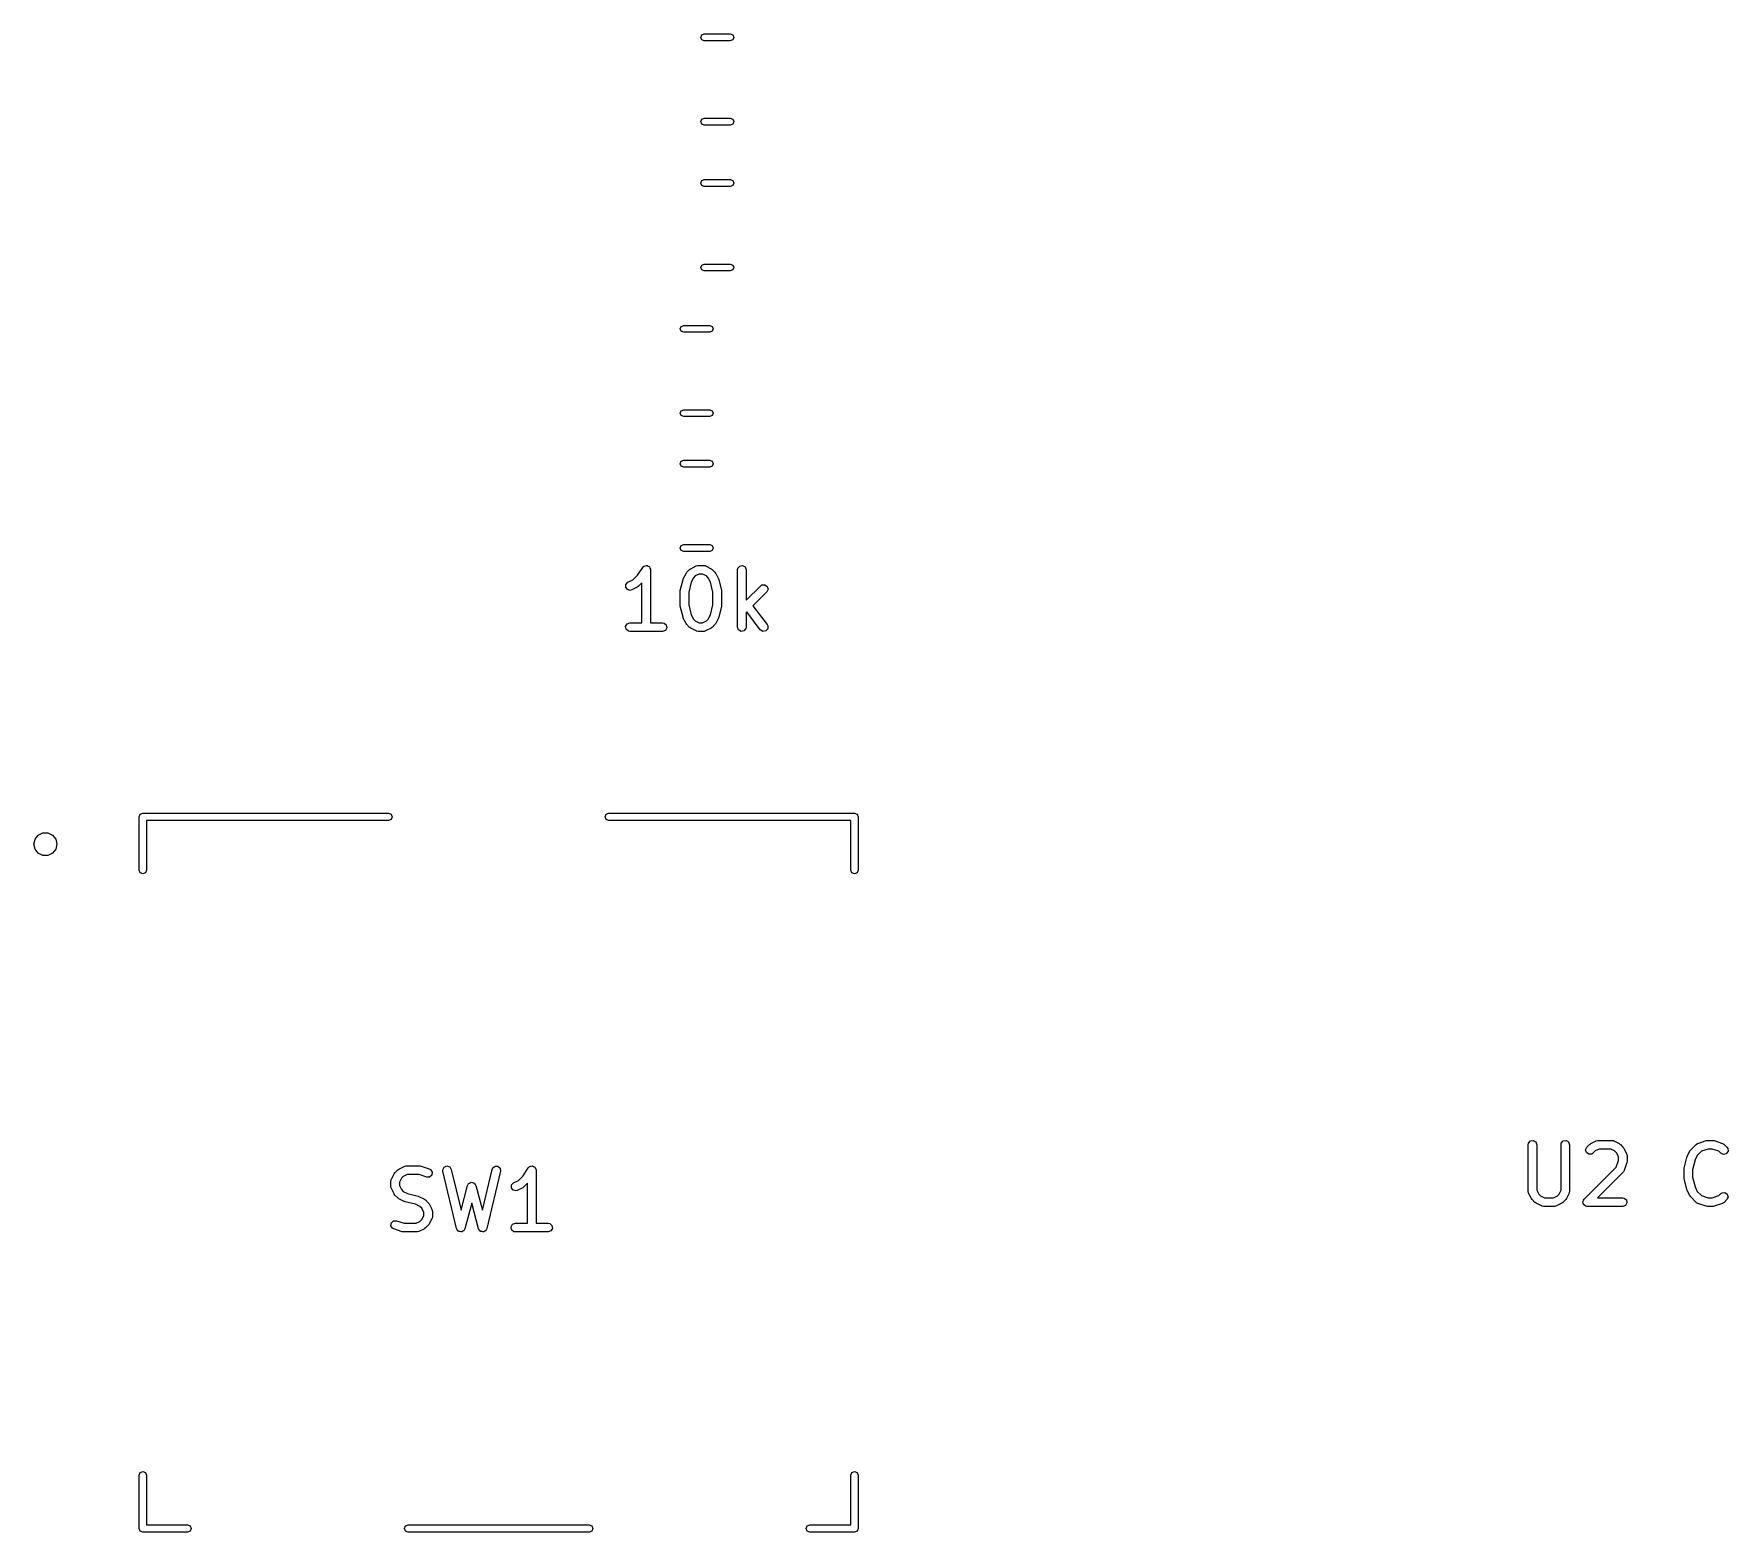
# Model space of a CAD drawing. Extents: x -3.87 to 1.04, y -1.6 to 1.04.
# Drawn here: x -3.869 to -2.706, y -1.597 to -0.569 of the extents above; entities that cross this region are included whole.
import ezdxf

# ---------------------------------------------------------------- set-up
doc = ezdxf.new("R2010")
doc.units = 0
doc.header["$MEASUREMENT"] = 0
doc.layers.add('BLACK', color=7, linetype='CONTINUOUS')

msp = doc.modelspace()

# ---------------------------------------------------------------- linework, layer by layer
at = {"layer": 'BLACK', "linetype": 'CONTINUOUS'}
for p, q in [((-3.4113, -0.5711), (-3.4106, -0.5694)), ((-3.4106, -0.5694), (-3.4089, -0.5687)), ((-3.4089, -0.5687), (-3.3911, -0.5687)), ((-3.3911, -0.5687), (-3.3894, -0.5694)), ((-3.3894, -0.5694), (-3.3887, -0.5711)), ((-3.4106, -0.5727), (-3.4113, -0.5711)), ((-3.4089, -0.5734), (-3.4106, -0.5727)), ((-3.3911, -0.5734), (-3.4089, -0.5734)), ((-3.3894, -0.5727), (-3.3911, -0.5734)), ((-3.3887, -0.5711), (-3.3894, -0.5727)), ((-3.4113, -0.6289), (-3.4106, -0.6273)), ((-3.4106, -0.6273), (-3.4089, -0.6266)), ((-3.4089, -0.6266), (-3.3911, -0.6266)), ((-3.3911, -0.6266), (-3.3894, -0.6273)), ((-3.3894, -0.6273), (-3.3887, -0.6289)), ((-3.4106, -0.6306), (-3.4113, -0.6289)), ((-3.4089, -0.6313), (-3.4106, -0.6306)), ((-3.3911, -0.6313), (-3.4089, -0.6313)), ((-3.3894, -0.6306), (-3.3911, -0.6313)), ((-3.3887, -0.6289), (-3.3894, -0.6306)), ((-3.4113, -0.6711), (-3.4106, -0.6694)), ((-3.4106, -0.6727), (-3.4113, -0.6711)), ((-3.4106, -0.6694), (-3.4089, -0.6687)), ((-3.4089, -0.6734), (-3.4106, -0.6727)), ((-3.4089, -0.6687), (-3.3911, -0.6687)), ((-3.3911, -0.6734), (-3.4089, -0.6734)), ((-3.3911, -0.6687), (-3.3894, -0.6694)), ((-3.3894, -0.6727), (-3.3911, -0.6734)), ((-3.3894, -0.6694), (-3.3887, -0.6711)), ((-3.3887, -0.6711), (-3.3894, -0.6727)), ((-3.4113, -0.7289), (-3.4106, -0.7273)), ((-3.4106, -0.7306), (-3.4113, -0.7289)), ((-3.4106, -0.7273), (-3.4089, -0.7266)), ((-3.4089, -0.7313), (-3.4106, -0.7306)), ((-3.4089, -0.7266), (-3.3911, -0.7266)), ((-3.3911, -0.7313), (-3.4089, -0.7313)), ((-3.3911, -0.7266), (-3.3894, -0.7273)), ((-3.3894, -0.7306), (-3.3911, -0.7313)), ((-3.3894, -0.7273), (-3.3887, -0.7289)), ((-3.3887, -0.7289), (-3.3894, -0.7306)), ((-3.4254, -0.7711), (-3.4247, -0.7694)), ((-3.4247, -0.7727), (-3.4254, -0.7711)), ((-3.4247, -0.7694), (-3.423, -0.7687)), ((-3.423, -0.7734), (-3.4247, -0.7727)), ((-3.423, -0.7687), (-3.4051, -0.7687)), ((-3.4051, -0.7734), (-3.423, -0.7734)), ((-3.4051, -0.7687), (-3.4035, -0.7694)), ((-3.4035, -0.7727), (-3.4051, -0.7734)), ((-3.4035, -0.7694), (-3.4028, -0.7711)), ((-3.4028, -0.7711), (-3.4035, -0.7727)), ((-3.4254, -0.8289), (-3.4247, -0.8273)), ((-3.4247, -0.8306), (-3.4254, -0.8289)), ((-3.4247, -0.8273), (-3.423, -0.8266)), ((-3.423, -0.8313), (-3.4247, -0.8306)), ((-3.423, -0.8266), (-3.4051, -0.8266)), ((-3.4051, -0.8313), (-3.423, -0.8313)), ((-3.4051, -0.8266), (-3.4035, -0.8273)), ((-3.4035, -0.8306), (-3.4051, -0.8313)), ((-3.4035, -0.8273), (-3.4028, -0.8289)), ((-3.4028, -0.8289), (-3.4035, -0.8306)), ((-3.4254, -0.8636), (-3.4247, -0.8619)), ((-3.4247, -0.8653), (-3.4254, -0.8636)), ((-3.4247, -0.8619), (-3.423, -0.8612)), ((-3.423, -0.8659), (-3.4247, -0.8653)), ((-3.423, -0.8612), (-3.4051, -0.8612)), ((-3.4051, -0.8659), (-3.423, -0.8659)), ((-3.4051, -0.8612), (-3.4035, -0.8619)), ((-3.4035, -0.8653), (-3.4051, -0.8659)), ((-3.4035, -0.8619), (-3.4028, -0.8636)), ((-3.4028, -0.8636), (-3.4035, -0.8653)), ((-3.4254, -0.9215), (-3.4247, -0.9198)), ((-3.4247, -0.9231), (-3.4254, -0.9215)), ((-3.4247, -0.9198), (-3.423, -0.9191)), ((-3.423, -0.9238), (-3.4247, -0.9231)), ((-3.423, -0.9191), (-3.4051, -0.9191)), ((-3.4051, -0.9238), (-3.423, -0.9238)), ((-3.4051, -0.9191), (-3.4035, -0.9198)), ((-3.4035, -0.9231), (-3.4051, -0.9238)), ((-3.4035, -0.9198), (-3.4028, -0.9215)), ((-3.4028, -0.9215), (-3.4035, -0.9231)), ((-3.458, -0.9433), (-3.4548, -0.9401)), ((-3.4548, -0.9401), (-3.4512, -0.9347)), ((-3.4512, -0.9347), (-3.4505, -0.9339)), ((-3.4505, -0.9339), (-3.4503, -0.9339)), ((-3.4503, -0.9339), (-3.4502, -0.9338)), ((-3.4502, -0.9338), (-3.4494, -0.9336)), ((-3.4494, -0.9336), (-3.4486, -0.9334)), ((-3.4486, -0.9334), (-3.4484, -0.9334)), ((-3.4484, -0.9334), (-3.4482, -0.9334)), ((-3.4482, -0.9334), (-3.4475, -0.9338)), ((-3.4475, -0.9338), (-3.4467, -0.9342)), ((-3.4467, -0.9342), (-3.4466, -0.9343)), ((-3.4466, -0.9343), (-3.4465, -0.9344)), ((-3.4465, -0.9344), (-3.4462, -0.9352)), ((-3.4462, -0.9352), (-3.4458, -0.936)), ((-3.4458, -0.936), (-3.4459, -0.9362)), ((-3.4459, -0.9362), (-3.4458, -0.9363)), ((-3.4458, -0.9363), (-3.4458, -0.9727)), ((-3.4233, -0.9425), (-3.4214, -0.9388)), ((-3.4214, -0.9388), (-3.4209, -0.938)), ((-3.4209, -0.938), (-3.419, -0.9361)), ((-3.4209, -0.938), (-3.4209, -0.938)), ((-3.419, -0.9361), (-3.4183, -0.9356)), ((-3.4183, -0.9356), (-3.4182, -0.9356)), ((-3.4182, -0.9356), (-3.4145, -0.9337)), ((-3.4151, -0.9406), (-3.4163, -0.9418)), ((-3.4124, -0.9393), (-3.4151, -0.9406)), ((-3.4145, -0.9337), (-3.4135, -0.9334)), ((-3.4135, -0.9334), (-3.4133, -0.9334)), ((-3.4133, -0.9334), (-3.4131, -0.9334)), ((-3.4131, -0.9334), (-3.4094, -0.9334)), ((-3.4101, -0.9393), (-3.4124, -0.9393)), ((-3.4074, -0.9406), (-3.4101, -0.9393)), ((-3.4094, -0.9334), (-3.4084, -0.9335)), ((-3.4084, -0.9335), (-3.4082, -0.9337)), ((-3.4082, -0.9337), (-3.4081, -0.9337)), ((-3.4081, -0.9337), (-3.4043, -0.9356)), ((-3.4062, -0.9418), (-3.4074, -0.9406)), ((-3.4043, -0.9356), (-3.4036, -0.9361)), ((-3.4036, -0.9361), (-3.4036, -0.9361)), ((-3.4036, -0.9361), (-3.4017, -0.938)), ((-3.4017, -0.938), (-3.4012, -0.9387)), ((-3.4012, -0.9387), (-3.4011, -0.9388)), ((-3.4011, -0.9388), (-3.3992, -0.9425)), ((-3.3861, -0.9363), (-3.3859, -0.9353)), ((-3.3861, -0.9757), (-3.3861, -0.9363)), ((-3.3859, -0.9353), (-3.3846, -0.9338)), ((-3.3846, -0.9338), (-3.3826, -0.9334)), ((-3.3826, -0.9334), (-3.3809, -0.9344)), ((-3.3809, -0.9344), (-3.3802, -0.9363)), ((-3.3802, -0.9363), (-3.3802, -0.9573)), ((-3.4628, -0.9484), (-3.4627, -0.9464)), ((-3.4616, -0.95), (-3.4628, -0.9484)), ((-3.4627, -0.9464), (-3.4613, -0.9449)), ((-3.4597, -0.9505), (-3.4616, -0.95)), ((-3.4613, -0.9449), (-3.458, -0.9433)), ((-3.4587, -0.9502), (-3.4597, -0.9505)), ((-3.4549, -0.9483), (-3.4587, -0.9502)), ((-3.4542, -0.9478), (-3.4549, -0.9483)), ((-3.4549, -0.9483), (-3.4549, -0.9483)), ((-3.4517, -0.9453), (-3.4542, -0.9478)), ((-3.4517, -0.9727), (-3.4517, -0.9453)), ((-3.4255, -0.9513), (-3.4254, -0.9507)), ((-3.4255, -0.9607), (-3.4255, -0.9513)), ((-3.4254, -0.9506), (-3.4235, -0.9431)), ((-3.4254, -0.9507), (-3.4254, -0.9506)), ((-3.4235, -0.9431), (-3.4233, -0.9426)), ((-3.4233, -0.9426), (-3.4233, -0.9425)), ((-3.4179, -0.9449), (-3.4196, -0.9517)), ((-3.4196, -0.9517), (-3.4196, -0.9603)), ((-3.4163, -0.9418), (-3.4179, -0.9449)), ((-3.4047, -0.9449), (-3.4062, -0.9418)), ((-3.403, -0.9517), (-3.4047, -0.9449)), ((-3.403, -0.9603), (-3.403, -0.9517)), ((-3.3992, -0.9425), (-3.3991, -0.943)), ((-3.3991, -0.943), (-3.399, -0.9431)), ((-3.399, -0.9431), (-3.3971, -0.9506)), ((-3.3971, -0.9506), (-3.3971, -0.9512)), ((-3.3971, -0.9512), (-3.3971, -0.9513)), ((-3.3971, -0.9513), (-3.3971, -0.9607)), ((-3.3802, -0.9573), (-3.3702, -0.9474)), ((-3.3661, -0.9515), (-3.3755, -0.961)), ((-3.3702, -0.9474), (-3.3694, -0.9468)), ((-3.3694, -0.9468), (-3.3674, -0.9466)), ((-3.3674, -0.9466), (-3.3657, -0.9478)), ((-3.3652, -0.9497), (-3.3661, -0.9515)), ((-3.3657, -0.9478), (-3.3652, -0.9497)), ((-3.4254, -0.9608), (-3.4255, -0.9607)), ((-3.4254, -0.9614), (-3.4254, -0.9608)), ((-3.4235, -0.9689), (-3.4254, -0.9614)), ((-3.4196, -0.9603), (-3.4179, -0.9672)), ((-3.4047, -0.9672), (-3.403, -0.9603)), ((-3.3971, -0.9614), (-3.399, -0.9689)), ((-3.3971, -0.9607), (-3.3972, -0.9613)), ((-3.3972, -0.9613), (-3.3971, -0.9614)), ((-3.3755, -0.961), (-3.3658, -0.9739)), ((-3.4629, -0.9752), (-3.4619, -0.9734)), ((-3.4626, -0.9772), (-3.4629, -0.9752)), ((-3.4619, -0.9734), (-3.46, -0.9727)), ((-3.46, -0.9727), (-3.4517, -0.9727)), ((-3.4458, -0.9727), (-3.4375, -0.9727)), ((-3.4375, -0.9727), (-3.4365, -0.9729)), ((-3.4365, -0.9729), (-3.435, -0.9742)), ((-3.4346, -0.9762), (-3.4356, -0.978)), ((-3.435, -0.9742), (-3.4346, -0.9762)), ((-3.4234, -0.969), (-3.4235, -0.9689)), ((-3.4233, -0.9695), (-3.4234, -0.969)), ((-3.4214, -0.9733), (-3.4233, -0.9695)), ((-3.4209, -0.974), (-3.4214, -0.9733)), ((-3.4214, -0.9733), (-3.4214, -0.9733)), ((-3.419, -0.9759), (-3.4209, -0.974)), ((-3.4189, -0.9759), (-3.419, -0.9759)), ((-3.4182, -0.9765), (-3.4189, -0.9759)), ((-3.4179, -0.9672), (-3.4163, -0.9702)), ((-3.4163, -0.9702), (-3.4151, -0.9714)), ((-3.4151, -0.9714), (-3.4124, -0.9727)), ((-3.4124, -0.9727), (-3.4101, -0.9727)), ((-3.4101, -0.9727), (-3.4074, -0.9714)), ((-3.4074, -0.9714), (-3.4062, -0.9702)), ((-3.4062, -0.9702), (-3.4047, -0.9672)), ((-3.4036, -0.9759), (-3.4043, -0.9764)), ((-3.4043, -0.9764), (-3.4043, -0.9765)), ((-3.4017, -0.974), (-3.4036, -0.9759)), ((-3.4011, -0.9733), (-3.4017, -0.974)), ((-3.4017, -0.974), (-3.4017, -0.974)), ((-3.3992, -0.9695), (-3.4011, -0.9733)), ((-3.399, -0.9689), (-3.3992, -0.9694)), ((-3.3992, -0.9694), (-3.3992, -0.9695)), ((-3.3854, -0.9776), (-3.3861, -0.9757)), ((-3.3802, -0.9757), (-3.3804, -0.9767)), ((-3.3797, -0.9652), (-3.3802, -0.9657)), ((-3.3802, -0.9657), (-3.3802, -0.9757)), ((-3.3705, -0.9775), (-3.3797, -0.9652)), ((-3.3658, -0.9739), (-3.3653, -0.9748)), ((-3.3653, -0.9748), (-3.3654, -0.9769)), ((-3.461, -0.9785), (-3.4626, -0.9772)), ((-3.46, -0.9786), (-3.461, -0.9785)), ((-3.4375, -0.9786), (-3.46, -0.9786)), ((-3.4356, -0.978), (-3.4375, -0.9786)), ((-3.4145, -0.9783), (-3.4182, -0.9765)), ((-3.4143, -0.9784), (-3.4145, -0.9783)), ((-3.4141, -0.9785), (-3.4143, -0.9784)), ((-3.4131, -0.9786), (-3.4141, -0.9785)), ((-3.4094, -0.9786), (-3.4131, -0.9786)), ((-3.4092, -0.9786), (-3.4094, -0.9786)), ((-3.4091, -0.9786), (-3.4092, -0.9786)), ((-3.4081, -0.9783), (-3.4091, -0.9786)), ((-3.4043, -0.9765), (-3.4081, -0.9783)), ((-3.3836, -0.9786), (-3.3854, -0.9776)), ((-3.3817, -0.9783), (-3.3836, -0.9786)), ((-3.3804, -0.9767), (-3.3817, -0.9783)), ((-3.3688, -0.9786), (-3.3705, -0.9775)), ((-3.3668, -0.9783), (-3.3688, -0.9786)), ((-3.3654, -0.9769), (-3.3668, -0.9783)), ((-3.7966, -1.1059), (-3.7959, -1.1041)), ((-3.7959, -1.1041), (-3.7941, -1.1034)), ((-3.7941, -1.1034), (-3.6256, -1.1034)), ((-3.6256, -1.1034), (-3.6238, -1.1041)), ((-3.6238, -1.1041), (-3.6231, -1.1059)), ((-3.4769, -1.1059), (-3.4762, -1.1041)), ((-3.4762, -1.1041), (-3.4744, -1.1034)), ((-3.4744, -1.1034), (-3.3059, -1.1034)), ((-3.3059, -1.1034), (-3.3041, -1.1041)), ((-3.3041, -1.1041), (-3.3034, -1.1059)), ((-3.7966, -1.1425), (-3.7966, -1.1059)), ((-3.6256, -1.1084), (-3.7916, -1.1084)), ((-3.7916, -1.1084), (-3.7916, -1.1425)), ((-3.6238, -1.1077), (-3.6256, -1.1084)), ((-3.6231, -1.1059), (-3.6238, -1.1077)), ((-3.4762, -1.1077), (-3.4769, -1.1059)), ((-3.4744, -1.1084), (-3.4762, -1.1077)), ((-3.3084, -1.1084), (-3.4744, -1.1084)), ((-3.3084, -1.1425), (-3.3084, -1.1084)), ((-3.3034, -1.1059), (-3.3034, -1.1425)), ((-3.8689, -1.1246), (-3.8681, -1.1212)), ((-3.8681, -1.128), (-3.8689, -1.1246)), ((-3.8681, -1.1212), (-3.8659, -1.1184)), ((-3.8659, -1.1184), (-3.8628, -1.1169)), ((-3.8628, -1.1169), (-3.8593, -1.1169)), ((-3.8593, -1.1169), (-3.8561, -1.1184)), ((-3.8561, -1.1184), (-3.8539, -1.1212)), ((-3.8539, -1.1212), (-3.8531, -1.1246)), ((-3.8531, -1.1246), (-3.8539, -1.128)), ((-3.8659, -1.1308), (-3.8681, -1.128)), ((-3.8628, -1.1323), (-3.8659, -1.1308)), ((-3.8593, -1.1323), (-3.8628, -1.1323)), ((-3.8561, -1.1308), (-3.8593, -1.1323)), ((-3.8539, -1.128), (-3.8561, -1.1308)), ((-3.7959, -1.1443), (-3.7966, -1.1425)), ((-3.7941, -1.145), (-3.7959, -1.1443)), ((-3.7923, -1.1443), (-3.7941, -1.145)), ((-3.7916, -1.1425), (-3.7923, -1.1443)), ((-3.3077, -1.1443), (-3.3084, -1.1425)), ((-3.3059, -1.145), (-3.3077, -1.1443)), ((-3.3041, -1.1443), (-3.3059, -1.145)), ((-3.3034, -1.1425), (-3.3041, -1.1443)), ((-2.8436, -1.3308), (-2.8434, -1.3298)), ((-2.8436, -1.3627), (-2.8436, -1.3308)), ((-2.8434, -1.3298), (-2.8421, -1.3282)), ((-2.8421, -1.3282), (-2.8401, -1.3279)), ((-2.8401, -1.3279), (-2.8384, -1.3289)), ((-2.8384, -1.3289), (-2.8377, -1.3308)), ((-2.8377, -1.3308), (-2.8377, -1.362)), ((-2.8211, -1.3308), (-2.8209, -1.3298)), ((-2.8211, -1.362), (-2.8211, -1.3308)), ((-2.8209, -1.3298), (-2.8196, -1.3282)), ((-2.8196, -1.3282), (-2.8176, -1.3279)), ((-2.8176, -1.3279), (-2.8159, -1.3289)), ((-2.8159, -1.3289), (-2.8152, -1.3308)), ((-2.8152, -1.3308), (-2.8152, -1.3627)), ((-2.8042, -1.3343), (-2.8033, -1.3325)), ((-2.8037, -1.3362), (-2.8042, -1.3343)), ((-2.802, -1.3374), (-2.8037, -1.3362)), ((-2.8033, -1.3325), (-2.8015, -1.3306)), ((-2.8015, -1.3306), (-2.8007, -1.3301)), ((-2.8007, -1.33), (-2.7969, -1.3282)), ((-2.8007, -1.3301), (-2.8007, -1.33)), ((-2.7992, -1.3366), (-2.8, -1.3372)), ((-2.7976, -1.3351), (-2.7992, -1.3366)), ((-2.7949, -1.3338), (-2.7976, -1.3351)), ((-2.7969, -1.3282), (-2.796, -1.3279)), ((-2.796, -1.3279), (-2.7958, -1.3279)), ((-2.7958, -1.3279), (-2.7956, -1.3279)), ((-2.7956, -1.3279), (-2.7863, -1.3279)), ((-2.787, -1.3338), (-2.7949, -1.3338)), ((-2.7843, -1.3351), (-2.787, -1.3338)), ((-2.7863, -1.3279), (-2.7853, -1.328)), ((-2.7853, -1.328), (-2.7851, -1.3281)), ((-2.7851, -1.3281), (-2.7849, -1.3282)), ((-2.7849, -1.3282), (-2.7812, -1.33)), ((-2.7831, -1.3363), (-2.7843, -1.3351)), ((-2.7817, -1.339), (-2.7831, -1.3363)), ((-2.7812, -1.33), (-2.7805, -1.3306)), ((-2.7805, -1.3306), (-2.7804, -1.3306)), ((-2.7804, -1.3306), (-2.7786, -1.3325)), ((-2.7786, -1.3325), (-2.778, -1.3332)), ((-2.778, -1.3332), (-2.778, -1.3332)), ((-2.778, -1.3332), (-2.7761, -1.337)), ((-2.7345, -1.3389), (-2.7327, -1.3351)), ((-2.7327, -1.3351), (-2.7321, -1.3344)), ((-2.7321, -1.3343), (-2.7283, -1.3306)), ((-2.7321, -1.3344), (-2.7321, -1.3343)), ((-2.7283, -1.3306), (-2.7275, -1.33)), ((-2.7247, -1.3353), (-2.7276, -1.3382)), ((-2.7275, -1.33), (-2.7273, -1.33)), ((-2.7273, -1.33), (-2.7272, -1.3299)), ((-2.7272, -1.3299), (-2.7216, -1.328)), ((-2.7202, -1.3338), (-2.7247, -1.3353)), ((-2.7216, -1.328), (-2.7207, -1.3279)), ((-2.7207, -1.3279), (-2.7206, -1.3279)), ((-2.7206, -1.3279), (-2.7169, -1.3279)), ((-2.7174, -1.3338), (-2.7202, -1.3338)), ((-2.7129, -1.3353), (-2.7174, -1.3338)), ((-2.7169, -1.3279), (-2.716, -1.328)), ((-2.716, -1.328), (-2.716, -1.328)), ((-2.716, -1.328), (-2.7103, -1.3299)), ((-2.7115, -1.3366), (-2.7129, -1.3353)), ((-2.7096, -1.3375), (-2.7115, -1.3366)), ((-2.7103, -1.3299), (-2.7094, -1.3304)), ((-2.7094, -1.3304), (-2.7093, -1.3305)), ((-2.7093, -1.3305), (-2.7092, -1.3306)), ((-2.7092, -1.3306), (-2.7073, -1.3325)), ((-2.7065, -1.3353), (-2.7077, -1.337)), ((-2.7073, -1.3325), (-2.7067, -1.3333)), ((-2.7067, -1.3333), (-2.7065, -1.3353)), ((-3.6212, -1.35), (-3.6193, -1.3481)), ((-3.6193, -1.3481), (-3.6186, -1.3476)), ((-3.6186, -1.3476), (-3.6148, -1.3457)), ((-3.6186, -1.3476), (-3.6186, -1.3476)), ((-3.6148, -1.3457), (-3.6138, -1.3454)), ((-3.6138, -1.3454), (-3.6137, -1.3454)), ((-3.6137, -1.3454), (-3.6135, -1.3454)), ((-3.6135, -1.3454), (-3.6041, -1.3454)), ((-3.6041, -1.3454), (-3.6033, -1.3455)), ((-3.6033, -1.3455), (-3.6032, -1.3455)), ((-3.6032, -1.3455), (-3.5976, -1.3474)), ((-3.5976, -1.3474), (-3.5967, -1.3479)), ((-3.5967, -1.3479), (-3.5956, -1.3496)), ((-3.5883, -1.348), (-3.5874, -1.3462)), ((-3.5882, -1.349), (-3.5883, -1.348)), ((-3.5874, -1.3462), (-3.5856, -1.3454)), ((-3.5856, -1.3454), (-3.5836, -1.346)), ((-3.5836, -1.346), (-3.5825, -1.3477)), ((-3.5825, -1.3477), (-3.5758, -1.3756)), ((-3.5612, -1.3756), (-3.5545, -1.3477)), ((-3.5545, -1.3477), (-3.5541, -1.3467)), ((-3.5541, -1.3467), (-3.5525, -1.3455)), ((-3.5525, -1.3455), (-3.5505, -1.3456)), ((-3.5505, -1.3456), (-3.549, -1.347)), ((-3.549, -1.347), (-3.5488, -1.349)), ((-3.5333, -1.3521), (-3.5297, -1.3467)), ((-3.5297, -1.3467), (-3.529, -1.3459)), ((-3.529, -1.3459), (-3.5288, -1.3459)), ((-3.5288, -1.3459), (-3.5287, -1.3458)), ((-3.5287, -1.3458), (-3.5279, -1.3456)), ((-3.5279, -1.3456), (-3.5271, -1.3454)), ((-3.5271, -1.3454), (-3.5269, -1.3455)), ((-3.5269, -1.3455), (-3.5267, -1.3454)), ((-3.5267, -1.3454), (-3.526, -1.3458)), ((-3.526, -1.3458), (-3.5252, -1.3462)), ((-3.5252, -1.3462), (-3.5251, -1.3463)), ((-3.5251, -1.3463), (-3.525, -1.3464)), ((-3.525, -1.3464), (-3.5247, -1.3472)), ((-3.5247, -1.3472), (-3.5243, -1.348)), ((-3.5243, -1.348), (-3.5244, -1.3482)), ((-3.5244, -1.3482), (-3.5243, -1.3483)), ((-3.5243, -1.3483), (-3.5243, -1.3847)), ((-2.8052, -1.3681), (-2.7832, -1.3461)), ((-2.8, -1.3372), (-2.802, -1.3374)), ((-2.7832, -1.3461), (-2.7817, -1.3416)), ((-2.7817, -1.3416), (-2.7817, -1.339)), ((-2.776, -1.343), (-2.7778, -1.3486)), ((-2.7761, -1.337), (-2.7758, -1.338)), ((-2.7758, -1.3421), (-2.776, -1.3429)), ((-2.776, -1.3429), (-2.776, -1.343)), ((-2.7758, -1.338), (-2.7759, -1.3381)), ((-2.7759, -1.3381), (-2.7758, -1.3383)), ((-2.7758, -1.3383), (-2.7758, -1.3421)), ((-2.7367, -1.3477), (-2.7366, -1.3471)), ((-2.7367, -1.3533), (-2.7367, -1.3477)), ((-2.7366, -1.347), (-2.7348, -1.3395)), ((-2.7366, -1.3471), (-2.7366, -1.347)), ((-2.7348, -1.3395), (-2.7346, -1.339)), ((-2.7346, -1.339), (-2.7345, -1.3389)), ((-2.7291, -1.3412), (-2.7308, -1.348)), ((-2.7308, -1.348), (-2.7308, -1.353)), ((-2.7276, -1.3382), (-2.7291, -1.3412)), ((-2.7077, -1.337), (-2.7096, -1.3375)), ((-3.6239, -1.3558), (-3.6238, -1.3548)), ((-3.6239, -1.3596), (-3.6239, -1.3558)), ((-3.6239, -1.3598), (-3.6239, -1.3596)), ((-3.6239, -1.3599), (-3.6239, -1.3598)), ((-3.6236, -1.3609), (-3.6239, -1.3599)), ((-3.6238, -1.3548), (-3.6237, -1.3547)), ((-3.6237, -1.3547), (-3.6236, -1.3545)), ((-3.6236, -1.3545), (-3.6218, -1.3508)), ((-3.6218, -1.3508), (-3.6212, -1.35)), ((-3.6212, -1.35), (-3.6212, -1.35)), ((-3.6167, -1.3538), (-3.618, -1.3565)), ((-3.618, -1.3565), (-3.618, -1.3589)), ((-3.618, -1.3589), (-3.6167, -1.3616)), ((-3.6155, -1.3526), (-3.6167, -1.3538)), ((-3.6128, -1.3513), (-3.6155, -1.3526)), ((-3.6046, -1.3513), (-3.6128, -1.3513)), ((-3.5994, -1.353), (-3.6046, -1.3513)), ((-3.5974, -1.353), (-3.5994, -1.353)), ((-3.5959, -1.3516), (-3.5974, -1.353)), ((-3.5956, -1.3496), (-3.5959, -1.3516)), ((-3.5789, -1.3884), (-3.5882, -1.349)), ((-3.5758, -1.3756), (-3.5714, -1.3588)), ((-3.5714, -1.3588), (-3.5709, -1.3579)), ((-3.5709, -1.3579), (-3.5707, -1.3577)), ((-3.5707, -1.3577), (-3.5706, -1.3575)), ((-3.5706, -1.3575), (-3.5699, -1.3572)), ((-3.5699, -1.3572), (-3.5693, -1.3567)), ((-3.5693, -1.3567), (-3.569, -1.3567)), ((-3.569, -1.3567), (-3.5688, -1.3566)), ((-3.5688, -1.3566), (-3.568, -1.3568)), ((-3.568, -1.3568), (-3.5673, -1.3569)), ((-3.5673, -1.3569), (-3.5671, -1.3571)), ((-3.5671, -1.3571), (-3.5668, -1.3572)), ((-3.5668, -1.3572), (-3.5664, -1.3578)), ((-3.5664, -1.3578), (-3.5658, -1.3583)), ((-3.5658, -1.3583), (-3.5658, -1.3586)), ((-3.5658, -1.3586), (-3.5657, -1.3588)), ((-3.5657, -1.3588), (-3.5612, -1.3756)), ((-3.5488, -1.349), (-3.5581, -1.3884)), ((-3.5413, -1.3604), (-3.5412, -1.3584)), ((-3.5412, -1.3584), (-3.5398, -1.3569)), ((-3.5398, -1.3569), (-3.5365, -1.3553)), ((-3.5365, -1.3553), (-3.5333, -1.3521)), ((-3.5327, -1.3598), (-3.5334, -1.3603)), ((-3.5302, -1.3573), (-3.5327, -1.3598)), ((-3.5302, -1.3847), (-3.5302, -1.3573)), ((-2.7786, -1.3498), (-2.796, -1.3672)), ((-2.7785, -1.3496), (-2.7786, -1.3498)), ((-2.7783, -1.3495), (-2.7785, -1.3496)), ((-2.7778, -1.3486), (-2.7783, -1.3495)), ((-2.7367, -1.3534), (-2.7367, -1.3533)), ((-2.7366, -1.354), (-2.7367, -1.3534)), ((-2.7348, -1.3615), (-2.7366, -1.354)), ((-2.7308, -1.353), (-2.7291, -1.3598)), ((-2.7291, -1.3598), (-2.7276, -1.3628)), ((-3.6218, -1.3646), (-3.6236, -1.3609)), ((-3.6217, -1.3647), (-3.6218, -1.3646)), ((-3.6212, -1.3654), (-3.6217, -1.3647)), ((-3.6193, -1.3673), (-3.6212, -1.3654)), ((-3.6186, -1.3679), (-3.6193, -1.3673)), ((-3.6193, -1.3673), (-3.6193, -1.3673)), ((-3.6148, -1.3697), (-3.6186, -1.3679)), ((-3.6167, -1.3616), (-3.6155, -1.3628)), ((-3.6155, -1.3628), (-3.6125, -1.3643)), ((-3.6147, -1.3697), (-3.6148, -1.3697)), ((-3.6142, -1.3699), (-3.6147, -1.3697)), ((-3.607, -1.3717), (-3.6142, -1.3699)), ((-3.6125, -1.3643), (-3.6053, -1.3661)), ((-3.6053, -1.3661), (-3.6048, -1.3663)), ((-3.6048, -1.3663), (-3.6047, -1.3663)), ((-3.6047, -1.3663), (-3.6009, -1.3682)), ((-3.6009, -1.3682), (-3.6002, -1.3687)), ((-3.6002, -1.3687), (-3.6002, -1.3687)), ((-3.6002, -1.3687), (-3.5983, -1.3706)), ((-3.5983, -1.3706), (-3.5978, -1.3713)), ((-3.5978, -1.3713), (-3.5977, -1.3714)), ((-3.5977, -1.3714), (-3.5959, -1.3751)), ((-3.5685, -1.371), (-3.5732, -1.3885)), ((-3.5639, -1.3885), (-3.5685, -1.371)), ((-3.5401, -1.362), (-3.5413, -1.3604)), ((-3.5382, -1.3625), (-3.5401, -1.362)), ((-3.5372, -1.3622), (-3.5382, -1.3625)), ((-3.5334, -1.3603), (-3.5372, -1.3622)), ((-3.5334, -1.3603), (-3.5334, -1.3603)), ((-2.8435, -1.3628), (-2.8436, -1.3627)), ((-2.8436, -1.363), (-2.8435, -1.3628)), ((-2.8433, -1.364), (-2.8436, -1.363)), ((-2.8414, -1.3678), (-2.8433, -1.364)), ((-2.8413, -1.3678), (-2.8414, -1.3678)), ((-2.8408, -1.3685), (-2.8413, -1.3678)), ((-2.839, -1.3704), (-2.8408, -1.3685)), ((-2.8389, -1.3704), (-2.839, -1.3704)), ((-2.8382, -1.3709), (-2.8389, -1.3704)), ((-2.8344, -1.3728), (-2.8382, -1.3709)), ((-2.8377, -1.362), (-2.8363, -1.3647)), ((-2.8363, -1.3647), (-2.8351, -1.3659)), ((-2.8351, -1.3659), (-2.8324, -1.3672)), ((-2.8324, -1.3672), (-2.8263, -1.3672)), ((-2.8263, -1.3672), (-2.8236, -1.3659)), ((-2.8206, -1.3709), (-2.8243, -1.3728)), ((-2.8236, -1.3659), (-2.8224, -1.3647)), ((-2.8224, -1.3647), (-2.8211, -1.362)), ((-2.8205, -1.3709), (-2.8206, -1.3709)), ((-2.8198, -1.3704), (-2.8205, -1.3709)), ((-2.8179, -1.3685), (-2.8198, -1.3704)), ((-2.8174, -1.3678), (-2.8179, -1.3685)), ((-2.8179, -1.3685), (-2.8179, -1.3685)), ((-2.8155, -1.364), (-2.8174, -1.3678)), ((-2.8154, -1.3637), (-2.8155, -1.3638)), ((-2.8155, -1.3638), (-2.8155, -1.364)), ((-2.8152, -1.3627), (-2.8154, -1.3637)), ((-2.8061, -1.3699), (-2.806, -1.3698)), ((-2.8058, -1.3708), (-2.8061, -1.3699)), ((-2.806, -1.3697), (-2.8056, -1.3689)), ((-2.806, -1.3698), (-2.806, -1.3697)), ((-2.8057, -1.3717), (-2.8058, -1.3708)), ((-2.8056, -1.3717), (-2.8057, -1.3717)), ((-2.8056, -1.3689), (-2.8052, -1.3681)), ((-2.796, -1.3672), (-2.7788, -1.3672)), ((-2.7788, -1.3672), (-2.7778, -1.3674)), ((-2.7778, -1.3674), (-2.7762, -1.3687)), ((-2.7759, -1.3707), (-2.7769, -1.3724)), ((-2.7762, -1.3687), (-2.7759, -1.3707)), ((-2.7347, -1.3616), (-2.7348, -1.3615)), ((-2.7345, -1.3621), (-2.7347, -1.3616)), ((-2.7327, -1.3659), (-2.7345, -1.3621)), ((-2.7326, -1.3659), (-2.7327, -1.3659)), ((-2.7321, -1.3666), (-2.7326, -1.3659)), ((-2.7283, -1.3704), (-2.7321, -1.3666)), ((-2.7282, -1.3705), (-2.7283, -1.3704)), ((-2.7281, -1.3706), (-2.7282, -1.3705)), ((-2.7272, -1.3711), (-2.7281, -1.3706)), ((-2.7276, -1.3628), (-2.7247, -1.3657)), ((-2.7216, -1.373), (-2.7272, -1.3711)), ((-2.7247, -1.3657), (-2.7202, -1.3672)), ((-2.7202, -1.3672), (-2.7174, -1.3672)), ((-2.7174, -1.3672), (-2.7129, -1.3657)), ((-2.7103, -1.3711), (-2.716, -1.373)), ((-2.7129, -1.3657), (-2.7115, -1.3643)), ((-2.7115, -1.3643), (-2.7106, -1.3638)), ((-2.7106, -1.3638), (-2.7086, -1.3636)), ((-2.7102, -1.371), (-2.7103, -1.3711)), ((-2.71, -1.371), (-2.7102, -1.371)), ((-2.7092, -1.3704), (-2.71, -1.371)), ((-2.7073, -1.3685), (-2.7092, -1.3704)), ((-2.7086, -1.3636), (-2.707, -1.3647)), ((-2.7064, -1.3667), (-2.7073, -1.3685)), ((-2.707, -1.3647), (-2.7064, -1.3667)), ((-3.6236, -1.3844), (-3.6221, -1.3831)), ((-3.6221, -1.3831), (-3.6201, -1.383)), ((-3.6201, -1.383), (-3.6149, -1.3847)), ((-3.604, -1.3733), (-3.607, -1.3717)), ((-3.6028, -1.3744), (-3.604, -1.3733)), ((-3.604, -1.3834), (-3.6028, -1.3822)), ((-3.6014, -1.3772), (-3.6028, -1.3744)), ((-3.6028, -1.3822), (-3.6014, -1.3795)), ((-3.6014, -1.3795), (-3.6014, -1.3772)), ((-3.5959, -1.3815), (-3.5977, -1.3853)), ((-3.5959, -1.3751), (-3.5956, -1.3761)), ((-3.5958, -1.3814), (-3.5959, -1.3815)), ((-3.5957, -1.3812), (-3.5958, -1.3814)), ((-3.5955, -1.3802), (-3.5957, -1.3812)), ((-3.5956, -1.3761), (-3.5956, -1.3763)), ((-3.5956, -1.3763), (-3.5955, -1.3764)), ((-3.5955, -1.3764), (-3.5955, -1.3802)), ((-2.8343, -1.3728), (-2.8344, -1.3728)), ((-2.8341, -1.373), (-2.8343, -1.3728)), ((-2.8331, -1.3731), (-2.8341, -1.373)), ((-2.8256, -1.3731), (-2.8331, -1.3731)), ((-2.8255, -1.3731), (-2.8256, -1.3731)), ((-2.8253, -1.3731), (-2.8255, -1.3731)), ((-2.8243, -1.3728), (-2.8253, -1.3731)), ((-2.8056, -1.3719), (-2.8056, -1.3717)), ((-2.8048, -1.3724), (-2.8056, -1.3719)), ((-2.8041, -1.373), (-2.8048, -1.3724)), ((-2.804, -1.373), (-2.8041, -1.373)), ((-2.8039, -1.373), (-2.804, -1.373)), ((-2.8038, -1.373), (-2.8039, -1.373)), ((-2.8031, -1.3731), (-2.8038, -1.373)), ((-2.7788, -1.3731), (-2.8031, -1.3731)), ((-2.7769, -1.3724), (-2.7788, -1.3731)), ((-2.7215, -1.373), (-2.7216, -1.373)), ((-2.7206, -1.3731), (-2.7215, -1.373)), ((-2.7169, -1.3731), (-2.7206, -1.3731)), ((-2.7168, -1.3731), (-2.7169, -1.3731)), ((-2.716, -1.373), (-2.7168, -1.3731)), ((-3.6239, -1.3864), (-3.6236, -1.3844)), ((-3.6228, -1.3881), (-3.6239, -1.3864)), ((-3.6219, -1.3886), (-3.6228, -1.3881)), ((-3.6163, -1.3905), (-3.6219, -1.3886)), ((-3.6162, -1.3905), (-3.6163, -1.3905)), ((-3.6154, -1.3906), (-3.6162, -1.3905)), ((-3.606, -1.3906), (-3.6154, -1.3906)), ((-3.6149, -1.3847), (-3.6067, -1.3847)), ((-3.6067, -1.3847), (-3.604, -1.3834)), ((-3.6058, -1.3906), (-3.606, -1.3906)), ((-3.6057, -1.3906), (-3.6058, -1.3906)), ((-3.6047, -1.3903), (-3.6057, -1.3906)), ((-3.6009, -1.3885), (-3.6047, -1.3903)), ((-3.6002, -1.3879), (-3.6009, -1.3884)), ((-3.6009, -1.3884), (-3.6009, -1.3885)), ((-3.5983, -1.386), (-3.6002, -1.3879)), ((-3.5977, -1.3853), (-3.5983, -1.386)), ((-3.5983, -1.386), (-3.5983, -1.386)), ((-3.5787, -1.3886), (-3.5789, -1.3884)), ((-3.5787, -1.3889), (-3.5787, -1.3886)), ((-3.5782, -1.3895), (-3.5787, -1.3889)), ((-3.5778, -1.3901), (-3.5782, -1.3895)), ((-3.5775, -1.3902), (-3.5778, -1.3901)), ((-3.5772, -1.3904), (-3.5775, -1.3902)), ((-3.5765, -1.3904), (-3.5772, -1.3904)), ((-3.5758, -1.3906), (-3.5765, -1.3904)), ((-3.5755, -1.3905), (-3.5758, -1.3906)), ((-3.5752, -1.3905), (-3.5755, -1.3905)), ((-3.5746, -1.3901), (-3.5752, -1.3905)), ((-3.574, -1.3899), (-3.5746, -1.3901)), ((-3.5738, -1.3896), (-3.574, -1.3899)), ((-3.5736, -1.3894), (-3.5738, -1.3896)), ((-3.5732, -1.3885), (-3.5736, -1.3894)), ((-3.5637, -1.3887), (-3.5639, -1.3885)), ((-3.5636, -1.389), (-3.5637, -1.3887)), ((-3.5631, -1.3895), (-3.5636, -1.389)), ((-3.5627, -1.3901), (-3.5631, -1.3895)), ((-3.5624, -1.3902), (-3.5627, -1.3901)), ((-3.5622, -1.3904), (-3.5624, -1.3902)), ((-3.5614, -1.3904), (-3.5622, -1.3904)), ((-3.5608, -1.3906), (-3.5614, -1.3904)), ((-3.5605, -1.3905), (-3.5608, -1.3906)), ((-3.5602, -1.3905), (-3.5605, -1.3905)), ((-3.5596, -1.3901), (-3.5602, -1.3905)), ((-3.5589, -1.3898), (-3.5596, -1.3901)), ((-3.5588, -1.3895), (-3.5589, -1.3898)), ((-3.5585, -1.3893), (-3.5588, -1.3895)), ((-3.5581, -1.3884), (-3.5585, -1.3893)), ((-3.5414, -1.3872), (-3.5404, -1.3854)), ((-3.5411, -1.3892), (-3.5414, -1.3872)), ((-3.5395, -1.3905), (-3.5411, -1.3892)), ((-3.5404, -1.3854), (-3.5385, -1.3847)), ((-3.5385, -1.3906), (-3.5395, -1.3905)), ((-3.5385, -1.3847), (-3.5302, -1.3847)), ((-3.516, -1.3906), (-3.5385, -1.3906)), ((-3.5243, -1.3847), (-3.516, -1.3847)), ((-3.516, -1.3847), (-3.515, -1.3849)), ((-3.5141, -1.39), (-3.516, -1.3906)), ((-3.515, -1.3849), (-3.5135, -1.3862)), ((-3.5131, -1.3882), (-3.5141, -1.39)), ((-3.5135, -1.3862), (-3.5131, -1.3882)), ((-3.7966, -1.5575), (-3.7959, -1.5557)), ((-3.7966, -1.5941), (-3.7966, -1.5575)), ((-3.7959, -1.5557), (-3.7941, -1.555)), ((-3.7941, -1.555), (-3.7923, -1.5557)), ((-3.7923, -1.5557), (-3.7916, -1.5575)), ((-3.7916, -1.5575), (-3.7916, -1.5916)), ((-3.3084, -1.5575), (-3.3077, -1.5557)), ((-3.3084, -1.5916), (-3.3084, -1.5575)), ((-3.3077, -1.5557), (-3.3059, -1.555)), ((-3.3059, -1.555), (-3.3041, -1.5557)), ((-3.3041, -1.5557), (-3.3034, -1.5575)), ((-3.3034, -1.5575), (-3.3034, -1.5941)), ((-3.7916, -1.5916), (-3.7634, -1.5916)), ((-3.7634, -1.5916), (-3.7616, -1.5923)), ((-3.7616, -1.5923), (-3.7609, -1.5941)), ((-3.6147, -1.5941), (-3.614, -1.5923)), ((-3.614, -1.5923), (-3.6122, -1.5916)), ((-3.6122, -1.5916), (-3.4878, -1.5916)), ((-3.4878, -1.5916), (-3.486, -1.5923)), ((-3.486, -1.5923), (-3.4853, -1.5941)), ((-3.3391, -1.5941), (-3.3384, -1.5923)), ((-3.3384, -1.5923), (-3.3366, -1.5916)), ((-3.3366, -1.5916), (-3.3084, -1.5916)), ((-3.7959, -1.5959), (-3.7966, -1.5941)), ((-3.7941, -1.5966), (-3.7959, -1.5959)), ((-3.7634, -1.5966), (-3.7941, -1.5966)), ((-3.7616, -1.5959), (-3.7634, -1.5966)), ((-3.7609, -1.5941), (-3.7616, -1.5959)), ((-3.614, -1.5959), (-3.6147, -1.5941)), ((-3.6122, -1.5966), (-3.614, -1.5959)), ((-3.4878, -1.5966), (-3.6122, -1.5966)), ((-3.486, -1.5959), (-3.4878, -1.5966)), ((-3.4853, -1.5941), (-3.486, -1.5959)), ((-3.3384, -1.5959), (-3.3391, -1.5941)), ((-3.3366, -1.5966), (-3.3384, -1.5959)), ((-3.3059, -1.5966), (-3.3366, -1.5966)), ((-3.3041, -1.5959), (-3.3059, -1.5966)), ((-3.3034, -1.5941), (-3.3041, -1.5959))]:
    msp.add_line(p, q, dxfattribs=at)

doc.saveas('drawing.dxf')
